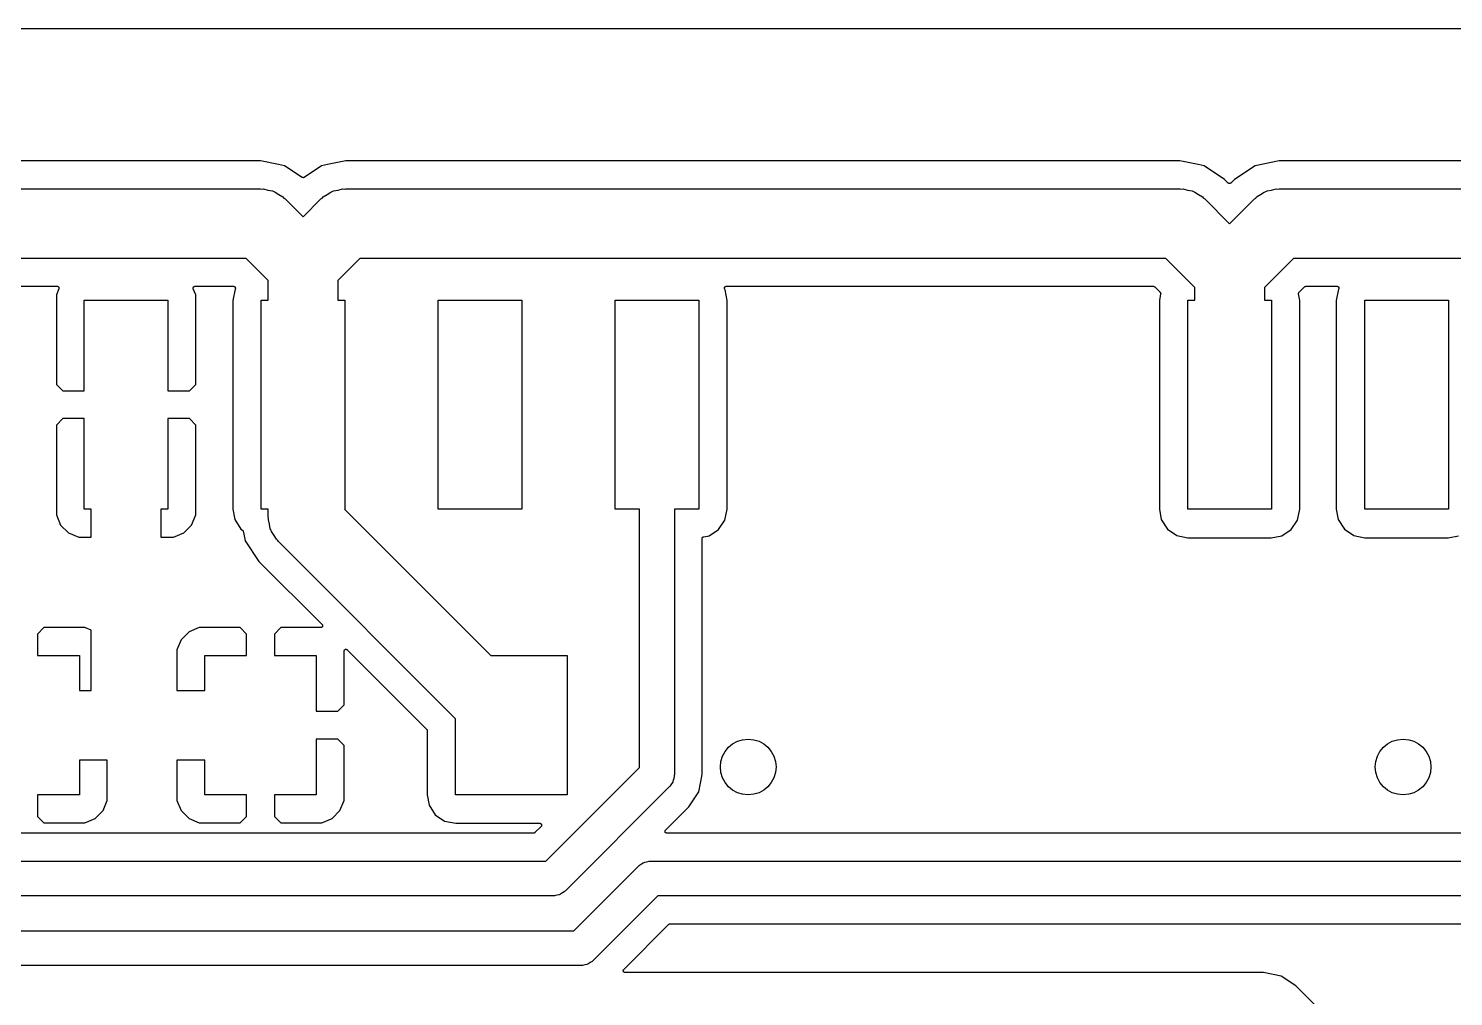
# Model space of a CAD drawing. Extents: x 0.3 to 75.7, y -92.7 to -2.
# Drawn here: x 50.43 to 60.66, y -60.95 to -54 of the extents above; entities that cross this region are included whole.
import ezdxf

# ---------------------------------------------------------------- set-up
doc = ezdxf.new("R2010")
doc.units = 0
doc.header["$MEASUREMENT"] = 0
doc.layers.add('BLACK', color=7, linetype='CONTINUOUS')

msp = doc.modelspace()

# ---------------------------------------------------------------- linework, layer by layer
at = {"layer": 'Black'}
for p, q in [((19.013, -54), (71.162, -54)), ((52.0987, -54.95), (46.4113, -54.95)), ((52.229, -54.9759), (52.0987, -54.95)), ((52.2721, -54.9845), (52.229, -54.9759)), ((52.3978, -55.0685), (52.2721, -54.9845)), ((52.5379, -54.9845), (52.4122, -55.0685)), ((52.581, -54.9759), (52.5379, -54.9845)), ((52.7113, -54.95), (52.581, -54.9759)), ((58.6987, -54.95), (52.7113, -54.95)), ((58.829, -54.9759), (58.6987, -54.95)), ((58.8721, -54.9845), (58.829, -54.9759)), ((59.0191, -55.0827), (58.8721, -54.9845)), ((59.2379, -54.9845), (59.0909, -55.0827)), ((59.4113, -54.95), (59.2379, -54.9845)), ((65.0987, -54.95), (59.4113, -54.95)), ((52.3986, -55.0688), (52.3978, -55.0685)), ((52.3993, -55.0693), (52.3986, -55.0688)), ((52.4006, -55.0697), (52.3993, -55.0693)), ((52.4019, -55.0703), (52.4006, -55.0697)), ((52.4028, -55.0703), (52.4019, -55.0703)), ((52.4036, -55.0706), (52.4028, -55.0703)), ((52.405, -55.0705), (52.4036, -55.0706)), ((52.4064, -55.0706), (52.405, -55.0705)), ((52.4072, -55.0703), (52.4064, -55.0706)), ((52.4081, -55.0703), (52.4072, -55.0703)), ((52.4094, -55.0697), (52.4081, -55.0703)), ((52.4107, -55.0693), (52.4094, -55.0697)), ((52.4114, -55.0688), (52.4107, -55.0693)), ((52.4122, -55.0685), (52.4114, -55.0688)), ((59.0458, -55.1094), (59.0191, -55.0827)), ((59.0467, -55.1101), (59.0458, -55.1094)), ((59.0475, -55.1109), (59.0467, -55.1101)), ((59.0486, -55.1113), (59.0475, -55.1109)), ((59.0495, -55.112), (59.0486, -55.1113)), ((59.0506, -55.1123), (59.0495, -55.112)), ((59.0516, -55.1128), (59.0506, -55.1123)), ((59.0528, -55.1129), (59.0516, -55.1128)), ((59.0539, -55.1132), (59.0528, -55.1129)), ((59.055, -55.1131), (59.0539, -55.1132)), ((59.0561, -55.1132), (59.055, -55.1131)), ((59.0572, -55.1129), (59.0561, -55.1132)), ((59.0584, -55.1128), (59.0572, -55.1129)), ((59.0594, -55.1123), (59.0584, -55.1128)), ((59.0605, -55.112), (59.0594, -55.1123)), ((59.0614, -55.1113), (59.0605, -55.112)), ((59.0625, -55.1109), (59.0614, -55.1113)), ((59.0633, -55.1101), (59.0625, -55.1109)), ((59.0642, -55.1094), (59.0633, -55.1101)), ((59.0909, -55.0827), (59.0642, -55.1094)), ((46.41, -55.15), (52.1, -55.15)), ((52.1, -55.15), (52.1108, -55.1519)), ((52.1108, -55.1519), (52.1218, -55.151)), ((52.1218, -55.151), (52.1533, -55.1594)), ((52.1533, -55.1594), (52.1855, -55.1651)), ((52.1855, -55.1651), (52.195, -55.1706)), ((52.195, -55.1706), (52.2057, -55.1734)), ((52.2057, -55.1734), (52.2324, -55.1922)), ((52.2324, -55.1922), (52.2607, -55.2085)), ((52.2607, -55.2085), (52.2678, -55.2169)), ((52.2678, -55.2169), (52.2768, -55.2232)), ((52.2768, -55.2232), (52.405, -55.3514)), ((52.405, -55.3514), (52.5332, -55.2232)), ((52.5332, -55.2232), (52.5422, -55.2169)), ((52.5422, -55.2169), (52.5493, -55.2085)), ((52.5493, -55.2085), (52.5776, -55.1922)), ((52.5776, -55.1922), (52.6043, -55.1734)), ((52.6043, -55.1734), (52.615, -55.1706)), ((52.615, -55.1706), (52.6245, -55.1651)), ((52.6245, -55.1651), (52.6567, -55.1594)), ((52.6567, -55.1594), (52.6882, -55.151)), ((52.6882, -55.151), (52.6992, -55.1519)), ((52.6992, -55.1519), (52.71, -55.15)), ((52.71, -55.15), (58.7, -55.15)), ((58.7, -55.15), (58.7108, -55.1519)), ((58.7108, -55.1519), (58.7218, -55.151)), ((58.7218, -55.151), (58.7533, -55.1594)), ((58.7533, -55.1594), (58.7855, -55.1651)), ((58.7855, -55.1651), (58.795, -55.1706)), ((58.795, -55.1706), (58.8057, -55.1734)), ((58.8057, -55.1734), (58.8324, -55.1922)), ((58.8324, -55.1922), (58.8607, -55.2085)), ((58.8607, -55.2085), (58.8678, -55.2169)), ((58.8678, -55.2169), (58.8768, -55.2232)), ((58.8768, -55.2232), (59.055, -55.4014)), ((59.055, -55.4014), (59.2332, -55.2232)), ((59.2332, -55.2232), (59.2422, -55.2169)), ((59.2422, -55.2169), (59.2493, -55.2085)), ((59.2493, -55.2085), (59.2776, -55.1922)), ((59.2776, -55.1922), (59.3043, -55.1734)), ((59.3043, -55.1734), (59.315, -55.1706)), ((59.315, -55.1706), (59.3245, -55.1651)), ((59.3245, -55.1651), (59.3567, -55.1594)), ((59.3567, -55.1594), (59.3882, -55.151)), ((59.3882, -55.151), (59.3992, -55.1519)), ((59.3992, -55.1519), (59.41, -55.15)), ((59.41, -55.15), (65.1, -55.15)), ((51.9964, -55.65), (46.5136, -55.65)), ((52.155, -55.8086), (51.9964, -55.65)), ((52.8136, -55.65), (52.655, -55.8086)), ((58.5964, -55.65), (52.8136, -55.65)), ((58.805, -55.8586), (58.5964, -55.65)), ((59.5136, -55.65), (59.305, -55.8586)), ((64.9964, -55.65), (59.5136, -55.65)), ((52.155, -55.95), (52.155, -55.8086)), ((52.655, -55.8086), (52.655, -55.95)), ((50.3621, -55.85), (50.6405, -55.85)), ((50.6525, -55.868), (50.635, -55.9102)), ((50.635, -55.9102), (50.635, -56.5544)), ((50.6405, -55.85), (50.6419, -55.8502)), ((50.6419, -55.8502), (50.6433, -55.8503)), ((50.6433, -55.8503), (50.6441, -55.8506)), ((50.6441, -55.8506), (50.6449, -55.8508)), ((50.6449, -55.8508), (50.6462, -55.8515)), ((50.6462, -55.8515), (50.6475, -55.852)), ((50.6475, -55.852), (50.6481, -55.8526)), ((50.6481, -55.8526), (50.6488, -55.853)), ((50.6488, -55.853), (50.6498, -55.8541)), ((50.6498, -55.8541), (50.6508, -55.8551)), ((50.6508, -55.8551), (50.6512, -55.8558)), ((50.6512, -55.8558), (50.6517, -55.8565)), ((50.6517, -55.8565), (50.6522, -55.8578)), ((50.6522, -55.8578), (50.6529, -55.8591)), ((50.6528, -55.8666), (50.6525, -55.868)), ((50.6533, -55.8653), (50.6528, -55.8666)), ((50.6529, -55.8591), (50.653, -55.8599)), ((50.653, -55.8599), (50.6533, -55.8607)), ((50.6533, -55.8607), (50.6533, -55.8622)), ((50.6533, -55.8622), (50.6535, -55.8636)), ((50.6535, -55.8636), (50.6533, -55.8644)), ((50.6533, -55.8644), (50.6533, -55.8653)), ((51.6165, -55.8636), (51.6167, -55.8622)), ((51.6167, -55.8644), (51.6165, -55.8636)), ((51.6167, -55.8607), (51.617, -55.8599)), ((51.6167, -55.8622), (51.6167, -55.8607)), ((51.6167, -55.8653), (51.6167, -55.8644)), ((51.6172, -55.8666), (51.6167, -55.8653)), ((51.617, -55.8599), (51.6171, -55.8591)), ((51.6171, -55.8591), (51.6178, -55.8578)), ((51.6175, -55.868), (51.6172, -55.8666)), ((51.635, -55.9102), (51.6175, -55.868)), ((51.6178, -55.8578), (51.6183, -55.8565)), ((51.6183, -55.8565), (51.6188, -55.8558)), ((51.6188, -55.8558), (51.6192, -55.8551)), ((51.6192, -55.8551), (51.6202, -55.8541)), ((51.6202, -55.8541), (51.6212, -55.853)), ((51.6212, -55.853), (51.6219, -55.8526)), ((51.6219, -55.8526), (51.6225, -55.852)), ((51.6225, -55.852), (51.6238, -55.8515)), ((51.6238, -55.8515), (51.6251, -55.8508)), ((51.6251, -55.8508), (51.6259, -55.8506)), ((51.6259, -55.8506), (51.6267, -55.8503)), ((51.6267, -55.8503), (51.6281, -55.8502)), ((51.6281, -55.8502), (51.6295, -55.85)), ((51.6295, -55.85), (51.9067, -55.85)), ((51.635, -56.5544), (51.635, -55.9102)), ((51.9172, -55.8707), (51.9008, -55.9513)), ((51.9067, -55.85), (51.9071, -55.8501)), ((51.9071, -55.8501), (51.9076, -55.85)), ((51.9076, -55.85), (51.9094, -55.8505)), ((51.9094, -55.8505), (51.9111, -55.8508)), ((51.9111, -55.8508), (51.9115, -55.851)), ((51.9115, -55.851), (51.912, -55.8512)), ((51.912, -55.8512), (51.9135, -55.8522)), ((51.9135, -55.8522), (51.915, -55.853)), ((51.915, -55.853), (51.9153, -55.8534)), ((51.9153, -55.8534), (51.9157, -55.8537)), ((51.9157, -55.8537), (51.9168, -55.8551)), ((51.9168, -55.8551), (51.9179, -55.8565)), ((51.9174, -55.8703), (51.9172, -55.8707)), ((51.9176, -55.8699), (51.9174, -55.8703)), ((51.9179, -55.8695), (51.9176, -55.8699)), ((51.9179, -55.8565), (51.9181, -55.857)), ((51.9185, -55.8678), (51.9179, -55.8695)), ((51.9181, -55.857), (51.9184, -55.8574)), ((51.9184, -55.8574), (51.9188, -55.8591)), ((51.9192, -55.8662), (51.9185, -55.8678)), ((51.9188, -55.8591), (51.9195, -55.8607)), ((51.9193, -55.8657), (51.9192, -55.8662)), ((51.9195, -55.8653), (51.9193, -55.8657)), ((51.9195, -55.8607), (51.9195, -55.8612)), ((51.9195, -55.8612), (51.9196, -55.8617)), ((51.9196, -55.8617), (51.9195, -55.8635)), ((51.9195, -55.8635), (51.9195, -55.8653)), ((55.4292, -55.8614), (55.4293, -55.8611)), ((55.4293, -55.8633), (55.4292, -55.8614)), ((55.4293, -55.8607), (55.43, -55.8589)), ((55.4293, -55.8611), (55.4293, -55.8607)), ((55.4293, -55.8653), (55.4293, -55.8633)), ((55.4294, -55.8656), (55.4293, -55.8653)), ((55.4294, -55.8659), (55.4294, -55.8656)), ((55.4302, -55.8677), (55.4294, -55.8659)), ((55.43, -55.8589), (55.4306, -55.8571)), ((55.4309, -55.8695), (55.4302, -55.8677)), ((55.4306, -55.8571), (55.4308, -55.8568)), ((55.4308, -55.8568), (55.4309, -55.8565)), ((55.4309, -55.8565), (55.4321, -55.855)), ((55.4311, -55.8697), (55.4309, -55.8695)), ((55.4312, -55.87), (55.4311, -55.8697)), ((55.435, -55.876), (55.4312, -55.87)), ((55.4321, -55.855), (55.4333, -55.8535)), ((55.4333, -55.8535), (55.4336, -55.8533)), ((55.4336, -55.8533), (55.4338, -55.853)), ((55.4338, -55.853), (55.4355, -55.8521)), ((55.4492, -55.9512), (55.435, -55.876)), ((55.4355, -55.8521), (55.4371, -55.851)), ((55.4371, -55.851), (55.4374, -55.8509)), ((55.4374, -55.8509), (55.4377, -55.8508)), ((55.4377, -55.8508), (55.4396, -55.8504)), ((55.4396, -55.8504), (55.4415, -55.85)), ((55.4415, -55.85), (55.4418, -55.8501)), ((55.4418, -55.8501), (55.4421, -55.85)), ((55.4421, -55.85), (58.5082, -55.85)), ((58.5082, -55.85), (58.5088, -55.8501)), ((58.5088, -55.8501), (58.5094, -55.85)), ((58.5094, -55.85), (58.511, -55.8505)), ((58.511, -55.8505), (58.5127, -55.8508)), ((58.5127, -55.8508), (58.5132, -55.8511)), ((58.5132, -55.8511), (58.5137, -55.8512)), ((58.5137, -55.8512), (58.5151, -55.8522)), ((58.5151, -55.8522), (58.5166, -55.853)), ((58.5166, -55.853), (58.5169, -55.8535)), ((58.5169, -55.8535), (58.5174, -55.8538)), ((58.5174, -55.8538), (58.5567, -55.8931)), ((58.5602, -55.9049), (58.5508, -55.9513)), ((58.5567, -55.8931), (58.5578, -55.8946)), ((58.5578, -55.8946), (58.5589, -55.8961)), ((58.5589, -55.8961), (58.559, -55.8964)), ((58.559, -55.8964), (58.5593, -55.8968)), ((58.5593, -55.8968), (58.5598, -55.8986)), ((58.5598, -55.8986), (58.5603, -55.9003)), ((58.5603, -55.903), (58.5602, -55.9049)), ((58.5603, -55.9003), (58.5603, -55.9007)), ((58.5603, -55.9007), (58.5604, -55.9011)), ((58.5604, -55.9011), (58.5603, -55.903)), ((58.805, -55.95), (58.805, -55.8586)), ((59.305, -55.8586), (59.305, -55.95)), ((59.5501, -55.9006), (59.5503, -55.9001)), ((59.5503, -55.9023), (59.5501, -55.9006)), ((59.5503, -55.8996), (59.5508, -55.8979)), ((59.5503, -55.9001), (59.5503, -55.8996)), ((59.5503, -55.9041), (59.5503, -55.9023)), ((59.5592, -55.9512), (59.5503, -55.9041)), ((59.5508, -55.8979), (59.5513, -55.8962)), ((59.5513, -55.8962), (59.5516, -55.8958)), ((59.5516, -55.8958), (59.5518, -55.8953)), ((59.5518, -55.8953), (59.5529, -55.894)), ((59.5529, -55.894), (59.5539, -55.8925)), ((59.5539, -55.8925), (59.5926, -55.8538)), ((59.5926, -55.8538), (59.5931, -55.8535)), ((59.5931, -55.8535), (59.5934, -55.853)), ((59.5934, -55.853), (59.5949, -55.8522)), ((59.5949, -55.8522), (59.5963, -55.8512)), ((59.5963, -55.8512), (59.5968, -55.8511)), ((59.5968, -55.8511), (59.5973, -55.8508)), ((59.5973, -55.8508), (59.599, -55.8505)), ((59.599, -55.8505), (59.6006, -55.85)), ((59.6006, -55.85), (59.6012, -55.8501)), ((59.6012, -55.8501), (59.6018, -55.85)), ((59.6018, -55.85), (59.8267, -55.85)), ((59.8372, -55.8707), (59.8208, -55.9513)), ((59.8267, -55.85), (59.8271, -55.8501)), ((59.8271, -55.8501), (59.8276, -55.85)), ((59.8276, -55.85), (59.8294, -55.8505)), ((59.8294, -55.8505), (59.8311, -55.8508)), ((59.8311, -55.8508), (59.8315, -55.851)), ((59.8315, -55.851), (59.832, -55.8512)), ((59.832, -55.8512), (59.8335, -55.8522)), ((59.8335, -55.8522), (59.835, -55.853)), ((59.835, -55.853), (59.8353, -55.8534)), ((59.8353, -55.8534), (59.8357, -55.8537)), ((59.8357, -55.8537), (59.8368, -55.8551)), ((59.8368, -55.8551), (59.8379, -55.8565)), ((59.8374, -55.8703), (59.8372, -55.8707)), ((59.8376, -55.8699), (59.8374, -55.8703)), ((59.8379, -55.8695), (59.8376, -55.8699)), ((59.8379, -55.8565), (59.8381, -55.857)), ((59.8385, -55.8678), (59.8379, -55.8695)), ((59.8381, -55.857), (59.8384, -55.8574)), ((59.8384, -55.8574), (59.8388, -55.8591)), ((59.8392, -55.8662), (59.8385, -55.8678)), ((59.8388, -55.8591), (59.8395, -55.8607)), ((59.8393, -55.8657), (59.8392, -55.8662)), ((59.8395, -55.8653), (59.8393, -55.8657)), ((59.8395, -55.8607), (59.8395, -55.8612)), ((59.8395, -55.8612), (59.8396, -55.8617)), ((59.8396, -55.8617), (59.8395, -55.8635)), ((59.8395, -55.8635), (59.8395, -55.8653)), ((50.835, -56.6), (50.835, -55.95)), ((50.835, -55.95), (51.435, -55.95)), ((51.435, -55.95), (51.435, -56.6)), ((51.9008, -55.9513), (51.9008, -57.4488)), ((52.105, -57.45), (52.105, -55.95)), ((52.105, -55.95), (52.155, -55.95)), ((52.655, -55.95), (52.705, -55.95)), ((52.705, -55.95), (52.705, -57.45)), ((53.375, -57.45), (53.375, -55.95)), ((53.375, -55.95), (53.975, -55.95)), ((53.975, -55.95), (53.975, -57.45)), ((54.645, -57.45), (54.645, -55.95)), ((54.645, -55.95), (55.245, -55.95)), ((55.245, -55.95), (55.245, -57.45)), ((55.4492, -57.4487), (55.4492, -55.9512)), ((58.5508, -55.9513), (58.5508, -57.4488)), ((58.755, -57.45), (58.755, -55.95)), ((58.755, -55.95), (58.805, -55.95)), ((59.305, -55.95), (59.355, -55.95)), ((59.355, -55.95), (59.355, -57.45)), ((59.5592, -57.4487), (59.5592, -55.9512)), ((59.8208, -55.9513), (59.8208, -57.4488)), ((60.025, -57.45), (60.025, -55.95)), ((60.025, -55.95), (60.625, -55.95)), ((60.625, -55.95), (60.625, -57.45)), ((50.635, -56.5544), (50.6806, -56.6)), ((51.5894, -56.6), (51.635, -56.5544)), ((50.6806, -56.6), (50.835, -56.6)), ((51.435, -56.6), (51.5894, -56.6)), ((50.6806, -56.8), (50.635, -56.8456)), ((50.635, -56.8456), (50.635, -57.4898)), ((50.835, -56.8), (50.6806, -56.8)), ((50.835, -57.45), (50.835, -56.8)), ((51.435, -56.8), (51.435, -57.45)), ((51.5894, -56.8), (51.435, -56.8)), ((51.635, -56.8456), (51.5894, -56.8)), ((51.635, -57.4898), (51.635, -56.8456)), ((50.885, -57.45), (50.835, -57.45)), ((50.885, -57.65), (50.885, -57.45)), ((51.435, -57.45), (51.385, -57.45)), ((51.385, -57.45), (51.385, -57.65)), ((51.9008, -57.4488), (51.915, -57.524)), ((52.155, -57.45), (52.105, -57.45)), ((52.155, -57.505), (52.155, -57.45)), ((52.705, -57.45), (52.7036, -57.45)), ((52.7036, -57.45), (53.7536, -58.5)), ((53.975, -57.45), (53.375, -57.45)), ((54.82, -57.45), (54.645, -57.45)), ((54.82, -59.3032), (54.82, -57.45)), ((55.245, -57.45), (55.07, -57.45)), ((55.07, -57.45), (55.07, -59.355)), ((55.4328, -57.5293), (55.4492, -57.4487)), ((58.5508, -57.4488), (58.565, -57.524)), ((59.355, -57.45), (58.755, -57.45)), ((59.5428, -57.5293), (59.5592, -57.4487)), ((59.8208, -57.4488), (59.835, -57.524)), ((60.625, -57.45), (60.025, -57.45)), ((50.635, -57.4898), (50.6654, -57.5633)), ((50.6654, -57.5633), (50.7217, -57.6196)), ((51.5483, -57.6196), (51.6046, -57.5633)), ((51.6046, -57.5633), (51.635, -57.4898)), ((51.915, -57.524), (51.9588, -57.5922)), ((52.1569, -57.5158), (52.155, -57.505)), ((52.156, -57.5268), (52.1569, -57.5158)), ((52.1644, -57.5583), (52.156, -57.5268)), ((52.1701, -57.5905), (52.1644, -57.5583)), ((55.3872, -57.5962), (55.4328, -57.5293)), ((58.565, -57.524), (58.6088, -57.5922)), ((59.4972, -57.5962), (59.5428, -57.5293)), ((59.835, -57.524), (59.8788, -57.5922)), ((50.7217, -57.6196), (50.7952, -57.65)), ((50.7952, -57.65), (50.885, -57.65)), ((51.385, -57.65), (51.4748, -57.65)), ((51.4748, -57.65), (51.5483, -57.6196)), ((51.9588, -57.5922), (51.9704, -57.6001)), ((51.9704, -57.6001), (51.9707, -57.6004)), ((51.9707, -57.6004), (51.9712, -57.6007)), ((51.9712, -57.6007), (51.9723, -57.602)), ((51.9723, -57.602), (51.9736, -57.6032)), ((51.9736, -57.6032), (51.9738, -57.6037)), ((51.9738, -57.6037), (51.9742, -57.6041)), ((51.9742, -57.6041), (51.9748, -57.6057)), ((51.9748, -57.6057), (51.9756, -57.6073)), ((51.9756, -57.6073), (51.9756, -57.6078)), ((51.9756, -57.6078), (51.9758, -57.6083)), ((51.9758, -57.6083), (51.9797, -57.628)), ((51.9797, -57.628), (51.9797, -57.628)), ((51.9797, -57.628), (51.9895, -57.6771)), ((51.9895, -57.6771), (52.0877, -57.8241)), ((52.1756, -57.6), (52.1701, -57.5905)), ((52.1784, -57.6107), (52.1756, -57.6)), ((52.1972, -57.6374), (52.1784, -57.6107)), ((52.2135, -57.6657), (52.1972, -57.6374)), ((52.2219, -57.6728), (52.2135, -57.6657)), ((52.2282, -57.6818), (52.2219, -57.6728)), ((53.5, -58.9536), (52.2282, -57.6818)), ((55.27, -57.66), (55.2704, -57.6579)), ((55.27, -59.3537), (55.27, -57.66)), ((55.2704, -57.6579), (55.2707, -57.6557)), ((55.2707, -57.6557), (55.2708, -57.6556)), ((55.2708, -57.6556), (55.2719, -57.6537)), ((55.2708, -57.6556), (55.2708, -57.6556)), ((55.2719, -57.6537), (55.2729, -57.6518)), ((55.2729, -57.6518), (55.273, -57.6517)), ((55.273, -57.6517), (55.2747, -57.6502)), ((55.273, -57.6517), (55.273, -57.6517)), ((55.2747, -57.6502), (55.2764, -57.6488)), ((55.2764, -57.6488), (55.2764, -57.6488)), ((55.2764, -57.6488), (55.2765, -57.6488)), ((55.2765, -57.6488), (55.2786, -57.648)), ((55.2786, -57.648), (55.2806, -57.6472)), ((55.2806, -57.6472), (55.319, -57.64)), ((55.319, -57.64), (55.3872, -57.5962)), ((58.6088, -57.5922), (58.6757, -57.6378)), ((58.6757, -57.6378), (58.7563, -57.6542)), ((58.7563, -57.6542), (59.3538, -57.6542)), ((59.3538, -57.6542), (59.429, -57.64)), ((59.429, -57.64), (59.4972, -57.5962)), ((59.8788, -57.5922), (59.9457, -57.6378)), ((59.9457, -57.6378), (60.0263, -57.6542)), ((60.0263, -57.6542), (60.6238, -57.6542)), ((60.6238, -57.6542), (60.699, -57.64)), ((52.0877, -57.8241), (52.5414, -58.2778)), ((52.5417, -58.2957), (52.5406, -58.297)), ((52.5414, -58.2778), (52.5424, -58.2792)), ((52.5429, -58.2945), (52.5417, -58.2957)), ((52.5424, -58.2792), (52.5435, -58.2805)), ((52.5431, -58.2939), (52.5429, -58.2945)), ((52.5435, -58.2935), (52.5431, -58.2939)), ((52.5435, -58.2805), (52.5437, -58.281)), ((52.5441, -58.2919), (52.5435, -58.2935)), ((52.5437, -58.281), (52.544, -58.2815)), ((52.544, -58.2815), (52.5444, -58.2831)), ((52.5448, -58.2904), (52.5441, -58.2919)), ((52.5444, -58.2831), (52.545, -58.2847)), ((52.545, -58.2893), (52.5448, -58.2898)), ((52.5448, -58.2898), (52.5448, -58.2904)), ((52.545, -58.2847), (52.545, -58.2853)), ((52.545, -58.2853), (52.5452, -58.2859)), ((52.5452, -58.2859), (52.545, -58.2876)), ((52.545, -58.2876), (52.545, -58.2893)), ((50.5456, -58.3), (50.5, -58.3456)), ((50.5, -58.3456), (50.5, -58.5)), ((50.8398, -58.3), (50.5456, -58.3)), ((50.885, -58.3187), (50.8398, -58.3)), ((50.885, -58.75), (50.885, -58.3187)), ((51.5304, -58.3867), (51.5, -58.4602)), ((51.5867, -58.3304), (51.5304, -58.3867)), ((51.6602, -58.3), (51.5867, -58.3304)), ((51.9544, -58.3), (51.6602, -58.3)), ((52, -58.3456), (51.9544, -58.3)), ((52, -58.5), (52, -58.3456)), ((52.2456, -58.3), (52.2, -58.3456)), ((52.2, -58.3456), (52.2, -58.5)), ((52.5322, -58.3), (52.2456, -58.3)), ((52.5339, -58.2997), (52.5322, -58.3)), ((52.5356, -58.2996), (52.5339, -58.2997)), ((52.5361, -58.2993), (52.5356, -58.2996)), ((52.5367, -58.2992), (52.5361, -58.2993)), ((52.5381, -58.2984), (52.5367, -58.2992)), ((52.5397, -58.2976), (52.5381, -58.2984)), ((52.5401, -58.2972), (52.5397, -58.2976)), ((52.5406, -58.297), (52.5401, -58.2972)), ((50.5, -58.5), (50.8, -58.5)), ((50.8, -58.5), (50.8, -58.75)), ((51.5, -58.4602), (51.5, -58.75)), ((51.7, -58.75), (51.7, -58.5)), ((51.7, -58.5), (52, -58.5)), ((52.2, -58.5), (52.5, -58.5)), ((52.5, -58.5), (52.5, -58.9)), ((52.7, -58.4678), (52.7003, -58.4661)), ((52.7, -58.8544), (52.7, -58.4678)), ((52.7003, -58.4661), (52.7004, -58.4644)), ((52.7004, -58.4644), (52.7007, -58.4639)), ((52.7007, -58.4639), (52.7008, -58.4633)), ((52.7008, -58.4633), (52.7016, -58.4619)), ((52.7016, -58.4619), (52.7024, -58.4603)), ((52.7024, -58.4603), (52.7028, -58.4599)), ((52.7028, -58.4599), (52.703, -58.4594)), ((52.703, -58.4594), (52.7043, -58.4583)), ((52.7043, -58.4583), (52.7055, -58.4571)), ((52.7055, -58.4571), (52.7061, -58.4569)), ((52.7061, -58.4569), (52.7065, -58.4565)), ((52.7065, -58.4565), (52.7081, -58.4559)), ((52.7081, -58.4559), (52.7096, -58.4552)), ((52.7096, -58.4552), (52.7102, -58.4552)), ((52.7102, -58.4552), (52.7107, -58.455)), ((52.7107, -58.455), (52.7124, -58.455)), ((52.7124, -58.455), (52.7141, -58.4548)), ((52.7141, -58.4548), (52.7147, -58.455)), ((52.7147, -58.455), (52.7153, -58.455)), ((52.7153, -58.455), (52.7169, -58.4556)), ((52.7169, -58.4556), (52.7185, -58.456)), ((52.7185, -58.456), (52.719, -58.4563)), ((52.719, -58.4563), (52.7195, -58.4565)), ((52.7195, -58.4565), (52.7208, -58.4576)), ((52.7208, -58.4576), (52.7222, -58.4586)), ((52.7222, -58.4586), (53.292, -59.0284)), ((53.7536, -58.5), (54.3, -58.5)), ((54.3, -58.5), (54.3, -59.5)), ((50.8, -58.75), (50.885, -58.75)), ((51.5, -58.75), (51.7, -58.75)), ((52.5, -58.9), (52.6544, -58.9)), ((52.6544, -58.9), (52.7, -58.8544)), ((53.5, -59.5), (53.5, -58.9536)), ((52.5, -59.1), (52.5, -59.5)), ((52.6544, -59.1), (52.5, -59.1)), ((52.7, -59.1456), (52.6544, -59.1)), ((53.292, -59.0284), (53.2923, -59.0289)), ((53.2923, -59.0289), (53.2928, -59.0293)), ((53.2928, -59.0293), (53.2936, -59.0307)), ((53.2936, -59.0307), (53.2946, -59.0321)), ((53.2946, -59.0321), (53.2948, -59.0327)), ((53.2948, -59.0327), (53.295, -59.0332)), ((53.295, -59.0332), (53.2953, -59.0348)), ((53.2953, -59.0348), (53.2958, -59.0365)), ((53.2958, -59.0365), (53.2957, -59.037)), ((53.2957, -59.037), (53.2958, -59.0376)), ((53.2958, -59.0376), (53.2958, -59.4988)), ((52.7, -59.5398), (52.7, -59.1456)), ((50.8, -59.25), (50.8, -59.5)), ((51, -59.25), (50.8, -59.25)), ((51, -59.5398), (51, -59.25)), ((51.5, -59.25), (51.5, -59.5398)), ((51.7, -59.25), (51.5, -59.25)), ((51.7, -59.5), (51.7, -59.25)), ((54.1482, -59.975), (54.82, -59.3032)), ((55.0583, -59.4078), (55.0489, -59.4212)), ((55.0597, -59.4025), (55.0583, -59.4078)), ((55.0625, -59.3978), (55.0597, -59.4025)), ((55.0653, -59.3817), (55.0625, -59.3978)), ((55.0695, -59.3659), (55.0653, -59.3817)), ((55.07, -59.355), (55.069, -59.3604)), ((55.069, -59.3604), (55.0695, -59.3659)), ((55.245, -59.4793), (55.27, -59.3537)), ((50.8, -59.5), (50.5, -59.5)), ((50.5, -59.5), (50.5, -59.6544)), ((52, -59.5), (51.7, -59.5)), ((52, -59.6544), (52, -59.5)), ((52.5, -59.5), (52.2, -59.5)), ((52.2, -59.5), (52.2, -59.6544)), ((53.2958, -59.4988), (53.31, -59.574)), ((54.3, -59.5), (53.5, -59.5)), ((55.0334, -59.4434), (54.2884, -60.1884)), ((55.0365, -59.4389), (55.0334, -59.4434)), ((55.0408, -59.4353), (55.0365, -59.4389)), ((55.0489, -59.4212), (55.0408, -59.4353)), ((55.1739, -59.5857), (55.245, -59.4793)), ((50.9133, -59.6696), (50.9696, -59.6133)), ((50.9696, -59.6133), (51, -59.5398)), ((51.5, -59.5398), (51.5304, -59.6133)), ((51.5304, -59.6133), (51.5867, -59.6696)), ((52.6133, -59.6696), (52.6696, -59.6133)), ((52.6696, -59.6133), (52.7, -59.5398)), ((53.31, -59.574), (53.3538, -59.6422)), ((55.0068, -59.7528), (55.1739, -59.5857)), ((50.5, -59.6544), (50.5456, -59.7)), ((50.5456, -59.7), (50.8398, -59.7)), ((50.8398, -59.7), (50.9133, -59.6696)), ((51.5867, -59.6696), (51.6602, -59.7)), ((51.6602, -59.7), (51.9544, -59.7)), ((51.9544, -59.7), (52, -59.6544)), ((52.2, -59.6544), (52.2456, -59.7)), ((52.2456, -59.7), (52.5398, -59.7)), ((52.5398, -59.7), (52.6133, -59.6696)), ((53.3538, -59.6422), (53.4207, -59.6878)), ((53.4207, -59.6878), (53.5013, -59.7042)), ((53.5013, -59.7042), (54.1048, -59.7042)), ((54.114, -59.7264), (54.0692, -59.7712)), ((54.1048, -59.7042), (54.1065, -59.7045)), ((54.1065, -59.7045), (54.1082, -59.7046)), ((54.1082, -59.7046), (54.1087, -59.7049)), ((54.1087, -59.7049), (54.1093, -59.705)), ((54.1093, -59.705), (54.1107, -59.7058)), ((54.1107, -59.7058), (54.1123, -59.7065)), ((54.1123, -59.7065), (54.1127, -59.7069)), ((54.1127, -59.7069), (54.1132, -59.7072)), ((54.1132, -59.7072), (54.1143, -59.7085)), ((54.115, -59.725), (54.114, -59.7264)), ((54.1143, -59.7085), (54.1155, -59.7097)), ((54.1161, -59.7237), (54.115, -59.725)), ((54.1155, -59.7097), (54.1157, -59.7102)), ((54.1157, -59.7102), (54.1161, -59.7107)), ((54.1161, -59.7107), (54.1167, -59.7123)), ((54.1163, -59.7231), (54.1161, -59.7237)), ((54.1166, -59.7227), (54.1163, -59.7231)), ((54.117, -59.721), (54.1166, -59.7227)), ((54.1167, -59.7123), (54.1174, -59.7138)), ((54.1176, -59.7194), (54.117, -59.721)), ((54.1174, -59.7138), (54.1174, -59.7144)), ((54.1174, -59.7144), (54.1176, -59.7149)), ((54.1176, -59.7149), (54.1176, -59.7166)), ((54.1176, -59.7166), (54.1178, -59.7183)), ((54.1178, -59.7183), (54.1176, -59.7189)), ((54.1176, -59.7189), (54.1176, -59.7194)), ((54.06, -59.775), (42.016, -59.775)), ((54.0606, -59.7749), (54.06, -59.775)), ((54.0611, -59.775), (54.0606, -59.7749)), ((54.0628, -59.7745), (54.0611, -59.775)), ((54.0644, -59.7742), (54.0628, -59.7745)), ((54.0649, -59.7739), (54.0644, -59.7742)), ((54.0655, -59.7738), (54.0649, -59.7739)), ((54.0669, -59.7728), (54.0655, -59.7738)), ((54.0684, -59.772), (54.0669, -59.7728)), ((54.0687, -59.7715), (54.0684, -59.772)), ((54.0692, -59.7712), (54.0687, -59.7715)), ((55.0031, -59.7609), (55.0032, -59.7603)), ((55.0032, -59.7626), (55.0031, -59.7609)), ((55.0032, -59.7597), (55.0038, -59.7581)), ((55.0032, -59.7603), (55.0032, -59.7597)), ((55.0032, -59.7643), (55.0032, -59.7626)), ((55.0034, -59.7648), (55.0032, -59.7643)), ((55.0034, -59.7654), (55.0034, -59.7648)), ((55.0042, -59.7669), (55.0034, -59.7654)), ((55.0038, -59.7581), (55.0042, -59.7565)), ((55.0042, -59.7565), (55.0045, -59.756)), ((55.0047, -59.7685), (55.0042, -59.7669)), ((55.0045, -59.756), (55.0047, -59.7555)), ((55.0047, -59.7555), (55.0058, -59.7542)), ((55.0051, -59.7689), (55.0047, -59.7685)), ((55.0054, -59.7695), (55.0051, -59.7689)), ((55.0066, -59.7707), (55.0054, -59.7695)), ((55.0058, -59.7542), (55.0068, -59.7528)), ((55.0076, -59.772), (55.0066, -59.7707)), ((55.0081, -59.7722), (55.0076, -59.772)), ((55.0085, -59.7726), (55.0081, -59.7722)), ((55.0101, -59.7734), (55.0085, -59.7726)), ((55.0116, -59.7742), (55.0101, -59.7734)), ((55.0121, -59.7743), (55.0116, -59.7742)), ((55.0126, -59.7746), (55.0121, -59.7743)), ((55.0143, -59.7747), (55.0126, -59.7746)), ((55.016, -59.775), (55.0143, -59.7747)), ((67.06, -59.775), (55.016, -59.775)), ((41.9, -59.975), (54.1482, -59.975)), ((54.3482, -60.475), (54.8116, -60.0116)), ((54.8116, -60.0116), (54.8161, -60.0085)), ((54.8161, -60.0085), (54.8197, -60.0042)), ((54.8197, -60.0042), (54.8338, -59.9961)), ((54.8338, -59.9961), (54.8472, -59.9867)), ((54.8472, -59.9867), (54.8525, -59.9853)), ((54.8525, -59.9853), (54.8572, -59.9825)), ((54.8572, -59.9825), (54.8733, -59.9797)), ((54.8733, -59.9797), (54.8891, -59.9755)), ((54.8891, -59.9755), (54.8946, -59.976)), ((54.8946, -59.976), (54.9, -59.975)), ((54.9, -59.975), (67.1482, -59.975)), ((54.2, -60.225), (41.9518, -60.225)), ((54.2054, -60.224), (54.2, -60.225)), ((54.2109, -60.2245), (54.2054, -60.224)), ((54.2267, -60.2203), (54.2109, -60.2245)), ((54.2428, -60.2175), (54.2267, -60.2203)), ((54.2475, -60.2147), (54.2428, -60.2175)), ((54.2528, -60.2133), (54.2475, -60.2147)), ((54.2662, -60.2039), (54.2528, -60.2133)), ((54.2803, -60.1958), (54.2662, -60.2039)), ((54.2839, -60.1915), (54.2803, -60.1958)), ((54.2884, -60.1884), (54.2839, -60.1915)), ((54.9518, -60.225), (54.4884, -60.6884)), ((67.2, -60.225), (54.9518, -60.225)), ((54.7068, -60.7528), (55.0308, -60.4288)), ((55.0308, -60.4288), (55.0313, -60.4285)), ((55.0313, -60.4285), (55.0316, -60.428)), ((55.0316, -60.428), (55.0331, -60.4272)), ((55.0331, -60.4272), (55.0345, -60.4262)), ((55.0345, -60.4262), (55.0351, -60.4261)), ((55.0351, -60.4261), (55.0356, -60.4258)), ((55.0356, -60.4258), (55.0372, -60.4255)), ((55.0372, -60.4255), (55.0389, -60.425)), ((55.0389, -60.425), (55.0394, -60.4251)), ((55.0394, -60.4251), (55.04, -60.425)), ((55.04, -60.425), (67.1987, -60.425)), ((42.1, -60.475), (54.3482, -60.475)), ((54.4, -60.725), (42.1518, -60.725)), ((54.4054, -60.724), (54.4, -60.725)), ((54.4109, -60.7245), (54.4054, -60.724)), ((54.4267, -60.7203), (54.4109, -60.7245)), ((54.4428, -60.7175), (54.4267, -60.7203)), ((54.4475, -60.7147), (54.4428, -60.7175)), ((54.4528, -60.7133), (54.4475, -60.7147)), ((54.4662, -60.7039), (54.4528, -60.7133)), ((54.4803, -60.6958), (54.4662, -60.7039)), ((54.4839, -60.6915), (54.4803, -60.6958)), ((54.4884, -60.6884), (54.4839, -60.6915)), ((54.7031, -60.7609), (54.7032, -60.7603)), ((54.7032, -60.7626), (54.7031, -60.7609)), ((54.7032, -60.7597), (54.7038, -60.7581)), ((54.7032, -60.7603), (54.7032, -60.7597)), ((54.7032, -60.7643), (54.7032, -60.7626)), ((54.7034, -60.7648), (54.7032, -60.7643)), ((54.7034, -60.7654), (54.7034, -60.7648)), ((54.7042, -60.7669), (54.7034, -60.7654)), ((54.7038, -60.7581), (54.7042, -60.7565)), ((54.7042, -60.7565), (54.7045, -60.756)), ((54.7047, -60.7685), (54.7042, -60.7669)), ((54.7045, -60.756), (54.7047, -60.7555)), ((54.7047, -60.7555), (54.7058, -60.7542)), ((54.7051, -60.7689), (54.7047, -60.7685)), ((54.7054, -60.7695), (54.7051, -60.7689)), ((54.7066, -60.7707), (54.7054, -60.7695)), ((54.7058, -60.7542), (54.7068, -60.7528)), ((54.7076, -60.772), (54.7066, -60.7707)), ((54.7081, -60.7722), (54.7076, -60.772)), ((54.7085, -60.7726), (54.7081, -60.7722)), ((54.7101, -60.7734), (54.7085, -60.7726)), ((54.7116, -60.7742), (54.7101, -60.7734)), ((54.7121, -60.7743), (54.7116, -60.7742)), ((54.7126, -60.7746), (54.7121, -60.7743)), ((54.7143, -60.7747), (54.7126, -60.7746)), ((54.716, -60.775), (54.7143, -60.7747)), ((59.2987, -60.775), (54.716, -60.775)), ((59.4243, -60.8), (59.2987, -60.775)), ((59.5307, -60.8711), (59.4243, -60.8)), ((60.3289, -61.6693), (59.5307, -60.8711))]:
    msp.add_line(p, q, dxfattribs=at)
for centre in [(55.6, -59.3), (60.3, -59.3)]:
    msp.add_circle(centre, 0.2, dxfattribs=at)

doc.saveas('drawing.dxf')
